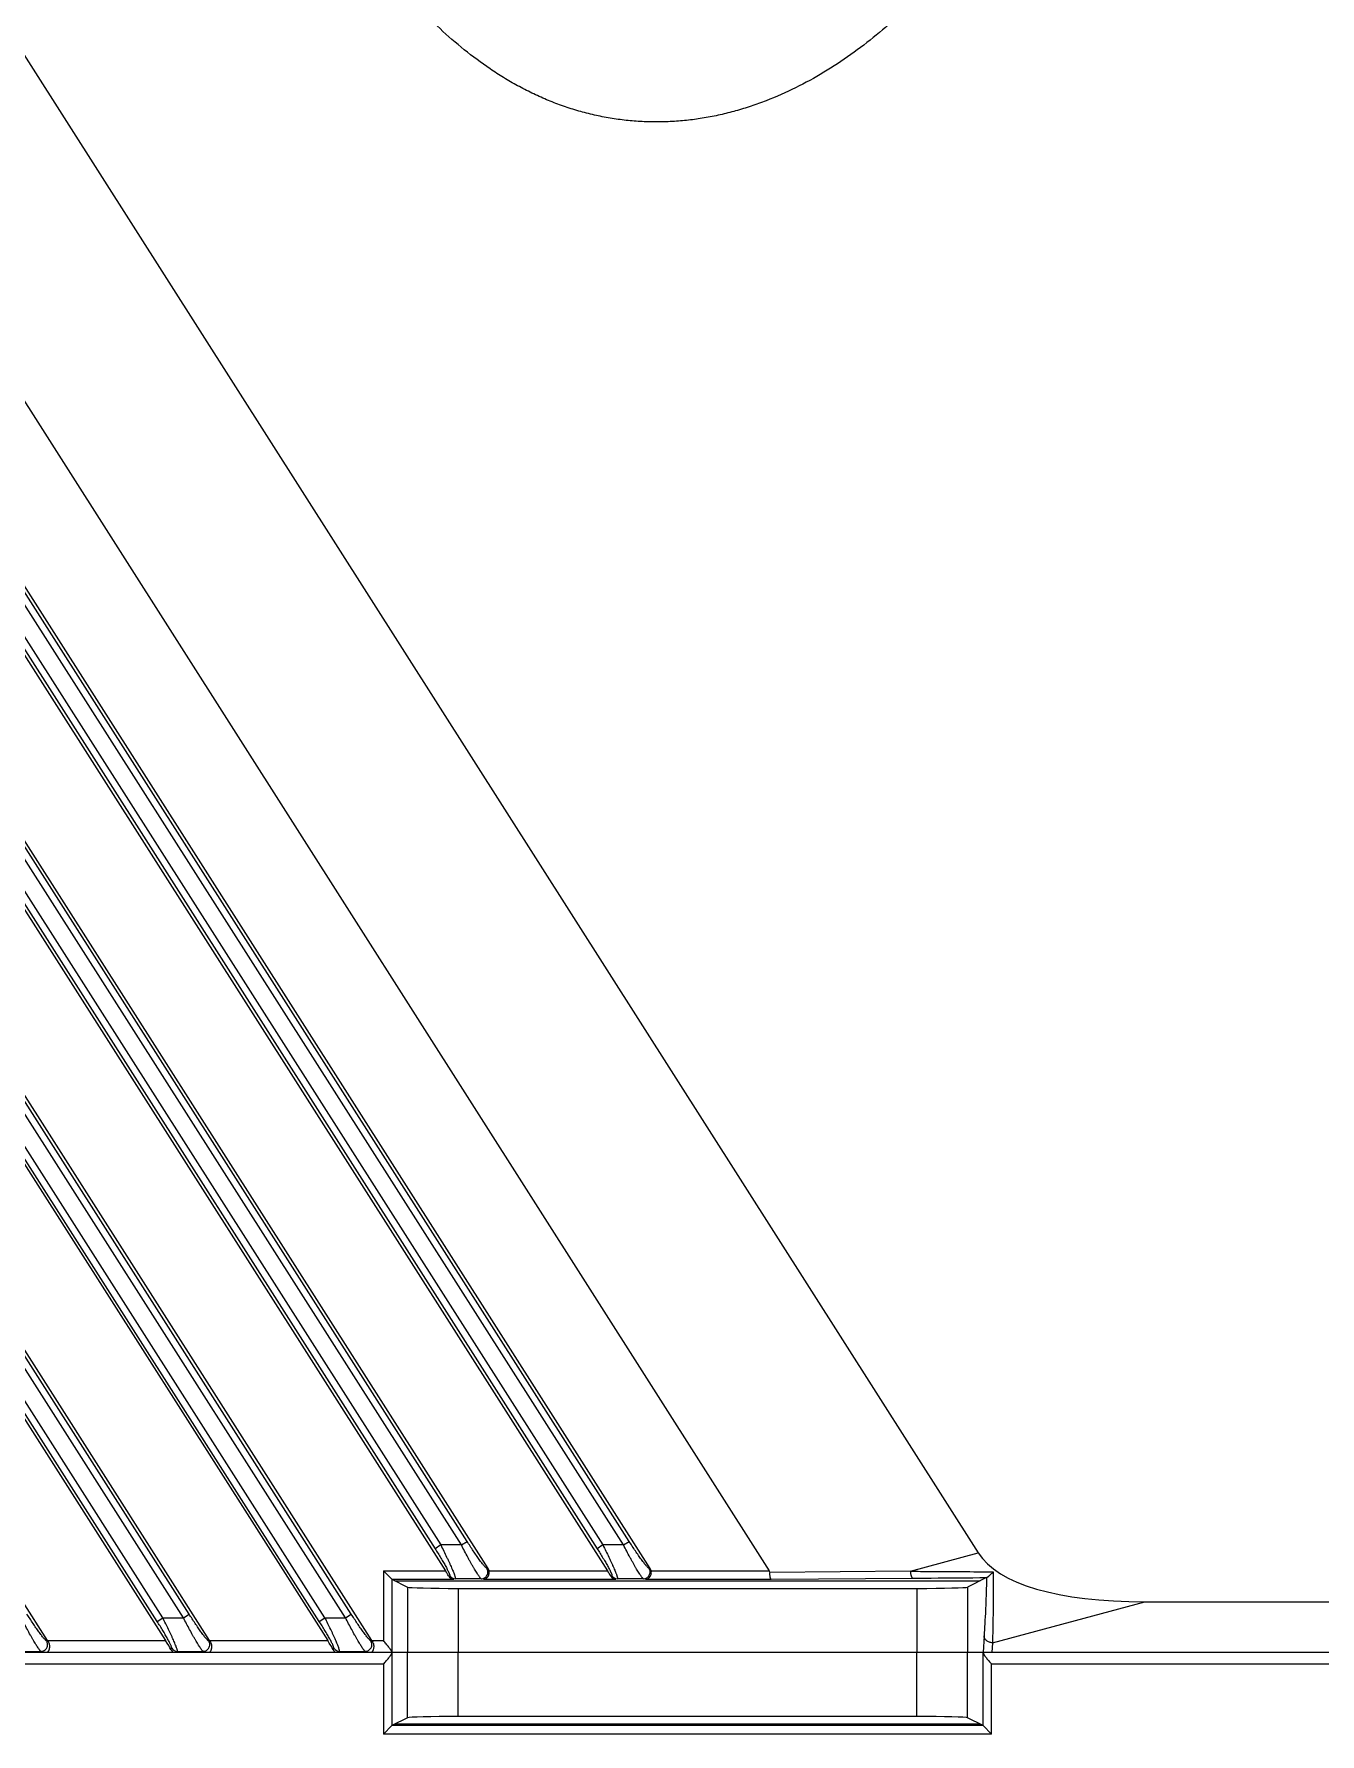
# Model space of a CAD drawing. Header units: millimetres. Extents: x 562 to 17351, y 2396 to 6995.
# Drawn here: x 12289.6 to 12365.8, y 4201.4 to 4302.1 of the extents above; entities that cross this region are included whole.
import ezdxf

# ---------------------------------------------------------------- set-up
doc = ezdxf.new("R2010")
doc.units = ezdxf.units.MM

# ---------------------------------------------------------------- blocks, each defined once
blk = doc.blocks.new('DTGCNV')
at = {"color": 7, "linetype": 'Continuous'}
for p, q in [((13316.62, 5010.2), (12716.62, 5010.2)), ((12888.6, 5010.16), (12888.6, 5005.86)), ((12889.53, 5006.33), (12889.53, 5010.2)), ((12892.53, 5006.4), (12892.53, 5010.2)), ((12919.71, 5006.4), (12919.71, 5010.2)), ((12922.71, 5006.33), (12922.71, 5010.2)), ((12923.63, 5005.86), (12923.63, 5010.16)), ((12888.1, 5009.5), (12854.04, 5009.5)), ((12888.1, 5009.5), (12888.1, 5005.36)), ((12924.13, 5005.36), (12924.13, 5009.5)), ((13062.48, 5009.5), (12924.13, 5009.5)), ((12889.53, 5006.33), (12888.6, 5005.86)), ((12919.71, 5006.4), (12892.53, 5006.4)), ((12923.63, 5005.86), (12922.71, 5006.33)), ((12888.6, 5005.86), (12888.1, 5005.36)), ((12924.13, 5005.36), (12888.1, 5005.36)), ((12923.63, 5005.86), (12888.6, 5005.86)), ((12923.46, 5005.95), (12888.78, 5005.95)), ((12924.13, 5005.36), (12923.63, 5005.86)), ((12719.01, 4978.83), (12910.96, 4677.53)), ((12735.19, 4973.91), (12923.33, 4678.59)), ((12903.91, 4677.66), (12717.35, 4970.49)), ((12902.32, 4679.06), (12718.67, 4967.34)), ((12902.66, 4679.27), (12719.01, 4967.55)), ((12717.32, 4966.45), (12901.38, 4677.53)), ((12718.33, 4965.21), (12900.77, 4678.84)), ((12718.67, 4965.42), (12901.1, 4679.06)), ((12894.31, 4677.66), (12717.35, 4955.42)), ((12892.72, 4679.06), (12718.67, 4952.26)), ((12893.06, 4679.27), (12719.01, 4952.48)), ((12717.32, 4951.38), (12891.78, 4677.53)), ((12718.33, 4950.13), (12891.16, 4678.84)), ((12718.67, 4950.35), (12891.5, 4679.06)), ((12887.42, 4673.4), (12717.35, 4940.34)), ((12885.86, 4674.75), (12718.67, 4937.19)), ((12886.2, 4674.96), (12719.01, 4937.4)), ((12717.32, 4936.3), (12884.81, 4673.4)), ((12884.3, 4674.53), (12718.33, 4935.06)), ((12884.64, 4674.75), (12718.67, 4935.27)), ((12877.81, 4673.4), (12717.35, 4925.27)), ((12876.26, 4674.75), (12718.67, 4922.11)), ((12876.59, 4674.96), (12719.01, 4922.32)), ((12717.32, 4921.23), (12875.2, 4673.4)), ((12874.7, 4674.53), (12718.33, 4919.98)), ((12875.04, 4674.75), (12718.67, 4920.19)), ((12868.21, 4673.4), (12717.35, 4910.19)), ((12891.5, 4679.06), (12891.16, 4678.84)), ((12892.72, 4679.06), (12891.5, 4679.06)), ((12892.72, 4679.06), (12893.06, 4679.27)), ((12901.1, 4679.06), (12900.77, 4678.84)), ((12902.32, 4679.06), (12901.1, 4679.06)), ((12902.32, 4679.06), (12902.66, 4679.27)), ((12919.32, 4677.51), (12923.33, 4678.59)), ((12888.1, 4677.53), (12888.6, 4677.03)), ((12888.1, 4677.53), (12891.78, 4677.53)), ((12888.1, 4677.53), (12888.1, 4673.4)), ((12888.6, 4677.03), (12889.53, 4676.57)), ((12888.6, 4677.03), (12892.27, 4677.03)), ((12888.6, 4677.03), (12888.6, 4672.73)), ((12888.78, 4676.94), (12923.46, 4676.94)), ((12891.96, 4677.23), (12892.02, 4677.24)), ((12892.36, 4677.06), (12892.27, 4677.03)), ((12893.9, 4677.06), (12892.36, 4677.06)), ((12894.03, 4677.03), (12893.9, 4677.06)), ((12894.03, 4677.03), (12901.87, 4677.03)), ((12894.31, 4677.66), (12894.24, 4677.67)), ((12894.36, 4677.53), (12901.38, 4677.53)), ((12901.56, 4677.23), (12901.62, 4677.24)), ((12901.96, 4677.06), (12901.87, 4677.03)), ((12903.5, 4677.06), (12901.96, 4677.06)), ((12903.63, 4677.03), (12903.5, 4677.06)), ((12903.63, 4677.03), (12911.07, 4677.03)), ((12903.91, 4677.66), (12903.84, 4677.67)), ((12903.96, 4677.53), (12910.96, 4677.53)), ((12919.32, 4677.51), (12910.99, 4677.44)), ((12911.07, 4677.03), (12919.46, 4677.1)), ((12923.83, 4677.13), (12922.71, 4676.57)), ((12889.53, 4676.57), (12889.53, 4672.7)), ((12892.53, 4676.49), (12919.71, 4676.49)), ((12892.53, 4676.49), (12892.53, 4672.7)), ((12919.71, 4676.49), (12919.71, 4672.7)), ((12922.71, 4676.57), (12922.71, 4672.7)), ((12876.26, 4674.75), (12876.59, 4674.96)), ((12885.86, 4674.75), (12886.2, 4674.96)), ((12924.18, 4673.27), (12933.2, 4675.7)), ((12933.2, 4675.7), (12953.39, 4675.7)), ((12874.7, 4674.53), (12875.04, 4674.75)), ((12875.04, 4674.75), (12876.26, 4674.75)), ((12884.3, 4674.53), (12884.64, 4674.75)), ((12884.64, 4674.75), (12885.86, 4674.75)), ((12868.26, 4673.31), (12868.16, 4673.37)), ((12868.21, 4673.4), (12875.2, 4673.4)), ((12875.52, 4672.86), (12875.56, 4672.94)), ((12877.87, 4673.31), (12877.76, 4673.37)), ((12877.81, 4673.4), (12884.81, 4673.4)), ((12885.12, 4672.86), (12885.17, 4672.94)), ((12887.47, 4673.31), (12887.36, 4673.37)), ((12887.42, 4673.4), (12888.1, 4673.4)), ((12923.68, 4673.67), (12923.62, 4672.7)), ((12924.18, 4673.27), (12924.14, 4672.7)), ((13316.62, 4672.7), (12717.12, 4672.7)), ((12866.3, 4672.76), (12867.82, 4672.76)), ((12867.93, 4672.7), (12867.82, 4672.76)), ((12875.87, 4672.7), (12875.9, 4672.76)), ((12875.9, 4672.76), (12877.42, 4672.76)), ((12877.53, 4672.7), (12877.42, 4672.76)), ((12885.47, 4672.7), (12885.5, 4672.76)), ((12885.5, 4672.76), (12887.03, 4672.76)), ((12887.14, 4672.7), (12887.03, 4672.76))]:
    blk.add_line(p, q, dxfattribs=at)
for centre, radius, start, end in [((12892.36, 4677.46), 0.399, 212.3207, 269.8089), ((12901.96, 4677.46), 0.399, 212.3207, 269.8089), ((12875.9, 4673.16), 0.402, 212.7568, 269.7432), ((12885.51, 4673.16), 0.402, 212.7568, 269.7432)]:
    blk.add_arc(centre, radius, start, end, dxfattribs=at)
for centre, major_axis, ratio, start_param, end_param in [((12888.61, 5009.5), (0, 0.7), 0.052408, 0, 0.329), ((12923.62, 5009.5), (0, 0.7), 0.052408, -0.329, 0), ((12892.53, 5006.32), (3, 0), 0.026186, 1.570796, 3.089233), ((12919.71, 5006.32), (3, 0), 0.026186, 0.05236, 1.570796), ((12888.6, 5005.36), (0, 0.5), 0.052408, 0.02618, 0.05236), ((12923.63, 5005.36), (0, 0.5), 0.052408, -0.05236, -0.02618), ((12946.56, 4685.7), (23.56, 6.35), 0.327795, -3.039123, -2.25892), ((12888.6, 4677.53), (0, 0.5), 0.052408, -3.193953, -3.167773), ((12891.73, 4677.53), (-0.321, 0.499), 0.073624, -2.273247, -1.618026), ((12893.97, 4677.44), (0.394, -0.086), 0.992492, 0.434723, 0.777592), ((12901.33, 4677.53), (-0.321, 0.499), 0.073624, -2.273247, -1.618026), ((12903.57, 4677.44), (0.394, -0.086), 0.992492, 0.434723, 0.777592), ((12909.33, 4677.53), (1.66, -0.1), 0.294337, 0.028045, 0.211555), ((12892.53, 4676.57), (3, 0), 0.026186, -3.089233, -1.570796), ((12919.71, 4676.57), (3, 0), 0.026186, -1.570796, -0.05236), ((12868.28, 4673.4), (-0.449, 0.699), 0.073624, 1.523567, 1.649478), ((12875.13, 4673.4), (-0.449, 0.699), 0.073624, -2.493847, -1.618026), ((12877.88, 4673.4), (-0.449, 0.699), 0.073624, 1.523567, 1.649478), ((12884.73, 4673.4), (-0.449, 0.699), 0.073624, -2.493847, -1.618026), ((12887.49, 4673.4), (-0.449, 0.699), 0.073624, 1.523567, 1.649478), ((12888.61, 4673.4), (0, 0.7), 0.052408, -3.470593, -3.141593)]:
    blk.add_ellipse(centre, major_axis=major_axis, ratio=ratio, start_param=start_param, end_param=end_param, dxfattribs=at)
for points, knots in [([(12888.1, 5009.5), (12888.13, 5009.53), (12888.19, 5009.59), (12888.27, 5009.69), (12888.34, 5009.78), (12888.42, 5009.87), (12888.47, 5009.95), (12888.51, 5010), (12888.54, 5010.04), (12888.56, 5010.08), (12888.58, 5010.1), (12888.59, 5010.12), (12888.6, 5010.14), (12888.6, 5010.15), (12888.6, 5010.16), (12888.6, 5010.16)], [0, 0, 0, 0, 0.152678, 0.303619, 0.450743, 0.591561, 0.722626, 0.783052, 0.839064, 0.889738, 0.93406, 0.953523, 0.971039, 0.986537, 1, 1, 1, 1]), ([(12923.63, 5010.16), (12923.63, 5010.16), (12923.64, 5010.15), (12923.64, 5010.14), (12923.65, 5010.12), (12923.66, 5010.1), (12923.67, 5010.08), (12923.7, 5010.04), (12923.72, 5010), (12923.76, 5009.95), (12923.82, 5009.87), (12923.89, 5009.78), (12923.97, 5009.69), (12924.05, 5009.59), (12924.11, 5009.53), (12924.13, 5009.5)], [0, 0, 0, 0, 0.013463, 0.028958, 0.046471, 0.065932, 0.110248, 0.160922, 0.216933, 0.277361, 0.408429, 0.549248, 0.696374, 0.84732, 1, 1, 1, 1]), ([(12929.17, 4783.28), (12928.83, 4782.75), (12928.15, 4781.68), (12927.11, 4780.08), (12926.05, 4778.49), (12924.6, 4776.41), (12923.06, 4774.38), (12921.42, 4772.45), (12920.12, 4771.05), (12918.75, 4769.72), (12917.31, 4768.47), (12915.8, 4767.31), (12914.2, 4766.26), (12912.53, 4765.34), (12911.08, 4764.7), (12909.88, 4764.27), (12908.97, 4763.99), (12908.05, 4763.75), (12907.11, 4763.57), (12906.17, 4763.44), (12905.22, 4763.36), (12904.26, 4763.33), (12903.31, 4763.36), (12902.36, 4763.44), (12901.42, 4763.58), (12900.48, 4763.77), (12899.56, 4764.01), (12898.65, 4764.31), (12897.77, 4764.65), (12896.9, 4765.05), (12896.05, 4765.48), (12895.22, 4765.96), (12894.16, 4766.65), (12892.88, 4767.6), (12891.44, 4768.85), (12890.32, 4769.98), (12889.47, 4770.92), (12888.64, 4771.89), (12887.65, 4773.13), (12886.53, 4774.67), (12885.45, 4776.24), (12884.41, 4777.84), (12883.73, 4778.91), (12883.39, 4779.44)], [0, 0, 0, 0, 0.031249, 0.062498, 0.093748, 0.124998, 0.187492, 0.218743, 0.249993, 0.281244, 0.312494, 0.343743, 0.374991, 0.406237, 0.437482, 0.453109, 0.468735, 0.484362, 0.499988, 0.515614, 0.531241, 0.546867, 0.562493, 0.578119, 0.593745, 0.609372, 0.624998, 0.640624, 0.656251, 0.671877, 0.687503, 0.70313, 0.718756, 0.750003, 0.78125, 0.8125, 0.828126, 0.843753, 0.875003, 0.906253, 0.937502, 0.968751, 1, 1, 1, 1]), ([(12891.16, 4678.84), (12891.22, 4678.75), (12891.34, 4678.57), (12891.48, 4678.33), (12891.59, 4678.15), (12891.66, 4678.02), (12891.73, 4677.9), (12891.8, 4677.78), (12891.86, 4677.67), (12891.9, 4677.58), (12891.93, 4677.52), (12891.95, 4677.48), (12891.97, 4677.44), (12891.99, 4677.4), (12892, 4677.37), (12892.01, 4677.34), (12892.02, 4677.31), (12892.03, 4677.29), (12892.03, 4677.27), (12892.03, 4677.26), (12892.03, 4677.26), (12892.03, 4677.25), (12892.03, 4677.25), (12892.02, 4677.25), (12892.02, 4677.25), (12892.02, 4677.24)], [0, 0, 0, 0, 0.181438, 0.358605, 0.444098, 0.526615, 0.605384, 0.679551, 0.74819, 0.810312, 0.838612, 0.864901, 0.889059, 0.910969, 0.930526, 0.94764, 0.962243, 0.974296, 0.98381, 0.987648, 0.99091, 0.993649, 0.995962, 0.998006, 1, 1, 1, 1]), ([(12891.5, 4679.06), (12891.56, 4678.94), (12891.68, 4678.7), (12891.82, 4678.4), (12891.93, 4678.17), (12892.01, 4678.01), (12892.08, 4677.85), (12892.14, 4677.71), (12892.2, 4677.57), (12892.24, 4677.47), (12892.28, 4677.39), (12892.3, 4677.34), (12892.31, 4677.29), (12892.33, 4677.24), (12892.34, 4677.2), (12892.35, 4677.17), (12892.36, 4677.14), (12892.36, 4677.11), (12892.37, 4677.09), (12892.37, 4677.08), (12892.37, 4677.07), (12892.36, 4677.07), (12892.36, 4677.06), (12892.36, 4677.06), (12892.36, 4677.06), (12892.36, 4677.06)], [0, 0, 0, 0, 0.184726, 0.364404, 0.450654, 0.53352, 0.612205, 0.685869, 0.753643, 0.814644, 0.842334, 0.868009, 0.891573, 0.912933, 0.932009, 0.94873, 0.963045, 0.974919, 0.984358, 0.988185, 0.991438, 0.994155, 0.996399, 0.998285, 1, 1, 1, 1]), ([(12893.9, 4677.06), (12893.9, 4677.06), (12893.89, 4677.06), (12893.89, 4677.06), (12893.88, 4677.07), (12893.87, 4677.08), (12893.86, 4677.09), (12893.84, 4677.11), (12893.82, 4677.14), (12893.78, 4677.18), (12893.74, 4677.25), (12893.68, 4677.34), (12893.61, 4677.45), (12893.53, 4677.57), (12893.45, 4677.7), (12893.37, 4677.85), (12893.28, 4678), (12893.19, 4678.17), (12893.07, 4678.4), (12892.91, 4678.69), (12892.78, 4678.94), (12892.72, 4679.06)], [0, 0, 0, 0, 0.002443, 0.00539, 0.00888, 0.012933, 0.022763, 0.034902, 0.049322, 0.065972, 0.105666, 0.15334, 0.20827, 0.269706, 0.336901, 0.409127, 0.485683, 0.565896, 0.649126, 0.822164, 1, 1, 1, 1]), ([(12894.24, 4677.67), (12894.23, 4677.67), (12894.23, 4677.67), (12894.22, 4677.68), (12894.21, 4677.69), (12894.19, 4677.7), (12894.17, 4677.72), (12894.15, 4677.74), (12894.11, 4677.78), (12894.07, 4677.83), (12894, 4677.91), (12893.93, 4678), (12893.86, 4678.09), (12893.78, 4678.2), (12893.7, 4678.32), (12893.58, 4678.49), (12893.42, 4678.71), (12893.24, 4678.99), (12893.12, 4679.18), (12893.06, 4679.27)], [0, 0, 0, 0, 0.002893, 0.006322, 0.014899, 0.025845, 0.039152, 0.054766, 0.072609, 0.114587, 0.164252, 0.220735, 0.283185, 0.350804, 0.422853, 0.498652, 0.659054, 0.827524, 1, 1, 1, 1]), ([(12900.77, 4678.84), (12900.83, 4678.75), (12900.94, 4678.57), (12901.08, 4678.33), (12901.19, 4678.15), (12901.27, 4678.02), (12901.34, 4677.9), (12901.4, 4677.78), (12901.46, 4677.67), (12901.51, 4677.58), (12901.54, 4677.52), (12901.56, 4677.48), (12901.58, 4677.44), (12901.59, 4677.4), (12901.61, 4677.37), (12901.62, 4677.34), (12901.63, 4677.31), (12901.63, 4677.29), (12901.63, 4677.27), (12901.63, 4677.26), (12901.63, 4677.26), (12901.63, 4677.25), (12901.63, 4677.25), (12901.63, 4677.25), (12901.63, 4677.25), (12901.62, 4677.24)], [0, 0, 0, 0, 0.181438, 0.358605, 0.444098, 0.526615, 0.605384, 0.679551, 0.74819, 0.810312, 0.838612, 0.864901, 0.889059, 0.910969, 0.930526, 0.94764, 0.962243, 0.974296, 0.98381, 0.987648, 0.99091, 0.993649, 0.995962, 0.998006, 1, 1, 1, 1]), ([(12901.1, 4679.06), (12901.16, 4678.94), (12901.28, 4678.7), (12901.43, 4678.4), (12901.54, 4678.17), (12901.61, 4678.01), (12901.68, 4677.85), (12901.75, 4677.71), (12901.81, 4677.57), (12901.85, 4677.47), (12901.88, 4677.39), (12901.9, 4677.34), (12901.92, 4677.29), (12901.93, 4677.24), (12901.94, 4677.2), (12901.95, 4677.17), (12901.96, 4677.14), (12901.97, 4677.11), (12901.97, 4677.09), (12901.97, 4677.08), (12901.97, 4677.07), (12901.97, 4677.07), (12901.97, 4677.06), (12901.96, 4677.06), (12901.96, 4677.06), (12901.96, 4677.06)], [0, 0, 0, 0, 0.184726, 0.364404, 0.450654, 0.53352, 0.612205, 0.685869, 0.753643, 0.814644, 0.842334, 0.868009, 0.891573, 0.912933, 0.932009, 0.94873, 0.963045, 0.974919, 0.984358, 0.988185, 0.991438, 0.994155, 0.996399, 0.998285, 1, 1, 1, 1]), ([(12903.5, 4677.06), (12903.5, 4677.06), (12903.5, 4677.06), (12903.49, 4677.06), (12903.49, 4677.07), (12903.48, 4677.08), (12903.46, 4677.09), (12903.44, 4677.11), (12903.42, 4677.14), (12903.39, 4677.18), (12903.34, 4677.25), (12903.28, 4677.34), (12903.21, 4677.45), (12903.14, 4677.57), (12903.06, 4677.7), (12902.97, 4677.85), (12902.89, 4678), (12902.8, 4678.17), (12902.67, 4678.4), (12902.51, 4678.69), (12902.39, 4678.94), (12902.32, 4679.06)], [0, 0, 0, 0, 0.002443, 0.00539, 0.00888, 0.012933, 0.022763, 0.034902, 0.049322, 0.065972, 0.105666, 0.15334, 0.20827, 0.269706, 0.336901, 0.409127, 0.485683, 0.565896, 0.649126, 0.822164, 1, 1, 1, 1]), ([(12903.84, 4677.67), (12903.84, 4677.67), (12903.83, 4677.67), (12903.83, 4677.68), (12903.81, 4677.69), (12903.8, 4677.7), (12903.78, 4677.72), (12903.75, 4677.74), (12903.72, 4677.78), (12903.67, 4677.83), (12903.61, 4677.91), (12903.54, 4678), (12903.46, 4678.09), (12903.38, 4678.2), (12903.3, 4678.32), (12903.18, 4678.49), (12903.03, 4678.71), (12902.84, 4678.99), (12902.72, 4679.18), (12902.66, 4679.27)], [0, 0, 0, 0, 0.002893, 0.006322, 0.014899, 0.025845, 0.039152, 0.054766, 0.072609, 0.114587, 0.164252, 0.220735, 0.283185, 0.350804, 0.422853, 0.498652, 0.659054, 0.827524, 1, 1, 1, 1]), ([(12891.96, 4677.23), (12891.98, 4677.2), (12892.02, 4677.14), (12892.1, 4677.08), (12892.18, 4677.04), (12892.24, 4677.03), (12892.27, 4677.03)], [0, 0, 0, 0, 0.280934, 0.535713, 0.772708, 1, 1, 1, 1]), ([(12893.9, 4677.06), (12893.94, 4677.06), (12894.01, 4677.07), (12894.1, 4677.11), (12894.19, 4677.18), (12894.25, 4677.26), (12894.29, 4677.36), (12894.3, 4677.47), (12894.28, 4677.58), (12894.25, 4677.64), (12894.24, 4677.67)], [0, 0, 0, 0, 0.124488, 0.249166, 0.374099, 0.499253, 0.624543, 0.749843, 0.875021, 1, 1, 1, 1]), ([(12894.03, 4677.03), (12894.05, 4677.03), (12894.09, 4677.04), (12894.16, 4677.06), (12894.22, 4677.1), (12894.27, 4677.15), (12894.3, 4677.2), (12894.33, 4677.25), (12894.36, 4677.32), (12894.37, 4677.43), (12894.37, 4677.5), (12894.36, 4677.53)], [0, 0, 0, 0, 0.098793, 0.200838, 0.308654, 0.424788, 0.486837, 0.551839, 0.69107, 0.841979, 1, 1, 1, 1]), ([(12901.56, 4677.23), (12901.58, 4677.2), (12901.62, 4677.14), (12901.7, 4677.08), (12901.78, 4677.04), (12901.84, 4677.03), (12901.87, 4677.03)], [0, 0, 0, 0, 0.280934, 0.535713, 0.772708, 1, 1, 1, 1]), ([(12903.5, 4677.06), (12903.54, 4677.06), (12903.61, 4677.07), (12903.71, 4677.11), (12903.79, 4677.18), (12903.86, 4677.26), (12903.89, 4677.36), (12903.91, 4677.47), (12903.89, 4677.58), (12903.86, 4677.64), (12903.84, 4677.67)], [0, 0, 0, 0, 0.124488, 0.249166, 0.374099, 0.499253, 0.624543, 0.749843, 0.875021, 1, 1, 1, 1]), ([(12903.63, 4677.03), (12903.65, 4677.03), (12903.7, 4677.04), (12903.76, 4677.06), (12903.83, 4677.1), (12903.87, 4677.15), (12903.9, 4677.2), (12903.93, 4677.25), (12903.96, 4677.32), (12903.98, 4677.43), (12903.97, 4677.5), (12903.96, 4677.53)], [0, 0, 0, 0, 0.098793, 0.200838, 0.308654, 0.424788, 0.486837, 0.551839, 0.69107, 0.841979, 1, 1, 1, 1]), ([(12911.07, 4677.03), (12911.06, 4677.03), (12911.06, 4677.03), (12911.06, 4677.04), (12911.05, 4677.04), (12911.05, 4677.05), (12911.04, 4677.07), (12911.03, 4677.08), (12911.03, 4677.1), (12911.02, 4677.13), (12911.02, 4677.16), (12911.01, 4677.21), (12911, 4677.28), (12911, 4677.36), (12910.99, 4677.41), (12910.99, 4677.44)], [0, 0, 0, 0, 0.016551, 0.026538, 0.037992, 0.065827, 0.100718, 0.142844, 0.192139, 0.248419, 0.311386, 0.455854, 0.62189, 0.804989, 1, 1, 1, 1]), ([(12919.32, 4677.51), (12919.32, 4677.48), (12919.32, 4677.43), (12919.33, 4677.35), (12919.35, 4677.28), (12919.36, 4677.23), (12919.38, 4677.19), (12919.39, 4677.17), (12919.4, 4677.15), (12919.41, 4677.13), (12919.42, 4677.12), (12919.43, 4677.11), (12919.45, 4677.1), (12919.45, 4677.1), (12919.46, 4677.1)], [0, 0, 0, 0, 0.181895, 0.353814, 0.511354, 0.650824, 0.712868, 0.769421, 0.820355, 0.865671, 0.905581, 0.940591, 0.971598, 1, 1, 1, 1]), ([(12919.32, 4677.51), (12919.72, 4677.5), (12921.36, 4677.49), (12922.99, 4677.48), (12924.22, 4677.47)], [0, 0, 0, 0, 0.248786, 1, 1, 1, 1]), ([(12919.46, 4677.1), (12919.82, 4677.1), (12921.28, 4677.11), (12922.74, 4677.12), (12923.84, 4677.13)], [0, 0, 0, 0, 0.248958, 1, 1, 1, 1]), ([(12923.83, 4677.13), (12923.82, 4676.8), (12923.81, 4676.16), (12923.77, 4675.25), (12923.73, 4674.43), (12923.7, 4673.91), (12923.68, 4673.67)], [0, 0, 0, 0, 0.286263, 0.550578, 0.789491, 1, 1, 1, 1]), ([(12923.83, 4677.13), (12923.83, 4677.13), (12923.83, 4677.13), (12923.84, 4677.13), (12923.84, 4677.13)], [0, 0, 0, 0, 0.382899, 1, 1, 1, 1]), ([(12923.84, 4677.13), (12923.84, 4677.13), (12923.84, 4677.13), (12923.85, 4677.14), (12923.86, 4677.14), (12923.88, 4677.15), (12923.9, 4677.17), (12923.92, 4677.18), (12923.94, 4677.2), (12923.96, 4677.22), (12924, 4677.25), (12924.04, 4677.29), (12924.1, 4677.35), (12924.16, 4677.4), (12924.2, 4677.44), (12924.22, 4677.47)], [0, 0, 0, 0, 0.008865, 0.019998, 0.048829, 0.085738, 0.129809, 0.180206, 0.236182, 0.297108, 0.362453, 0.504598, 0.659652, 0.825423, 1, 1, 1, 1]), ([(12924.22, 4677.47), (12924.22, 4677.06), (12924.22, 4676.29), (12924.22, 4675.18), (12924.2, 4674.18), (12924.19, 4673.56), (12924.18, 4673.27)], [0, 0, 0, 0, 0.288225, 0.553971, 0.792558, 1, 1, 1, 1]), ([(12868.16, 4673.37), (12868.15, 4673.37), (12868.14, 4673.38), (12868.12, 4673.39), (12868.1, 4673.41), (12868.08, 4673.43), (12868.06, 4673.46), (12868.02, 4673.5), (12867.97, 4673.55), (12867.91, 4673.63), (12867.84, 4673.72), (12867.77, 4673.82), (12867.69, 4673.92), (12867.61, 4674.04), (12867.49, 4674.2), (12867.35, 4674.42), (12867.17, 4674.69), (12867.05, 4674.87), (12866.99, 4674.96)], [0, 0, 0, 0, 0.008615, 0.019455, 0.032505, 0.047714, 0.065009, 0.084305, 0.128526, 0.179599, 0.236742, 0.299202, 0.366274, 0.437309, 0.511707, 0.668418, 0.832402, 1, 1, 1, 1]), ([(12877.76, 4673.37), (12877.75, 4673.37), (12877.74, 4673.38), (12877.73, 4673.39), (12877.71, 4673.41), (12877.69, 4673.43), (12877.66, 4673.46), (12877.63, 4673.5), (12877.58, 4673.55), (12877.51, 4673.63), (12877.45, 4673.72), (12877.37, 4673.82), (12877.29, 4673.92), (12877.21, 4674.04), (12877.1, 4674.2), (12876.95, 4674.42), (12876.77, 4674.69), (12876.65, 4674.87), (12876.59, 4674.96)], [0, 0, 0, 0, 0.008615, 0.019455, 0.032505, 0.047714, 0.065009, 0.084305, 0.128526, 0.179599, 0.236742, 0.299202, 0.366274, 0.437309, 0.511707, 0.668418, 0.832402, 1, 1, 1, 1]), ([(12887.36, 4673.37), (12887.36, 4673.37), (12887.35, 4673.38), (12887.33, 4673.39), (12887.31, 4673.41), (12887.29, 4673.43), (12887.27, 4673.46), (12887.23, 4673.5), (12887.18, 4673.55), (12887.12, 4673.63), (12887.05, 4673.72), (12886.98, 4673.82), (12886.9, 4673.92), (12886.82, 4674.04), (12886.7, 4674.2), (12886.55, 4674.42), (12886.38, 4674.69), (12886.26, 4674.87), (12886.2, 4674.96)], [0, 0, 0, 0, 0.008615, 0.019455, 0.032505, 0.047714, 0.065009, 0.084305, 0.128526, 0.179599, 0.236742, 0.299202, 0.366274, 0.437309, 0.511707, 0.668418, 0.832402, 1, 1, 1, 1]), ([(12867.82, 4672.76), (12867.81, 4672.76), (12867.8, 4672.77), (12867.79, 4672.78), (12867.77, 4672.81), (12867.75, 4672.83), (12867.73, 4672.86), (12867.69, 4672.91), (12867.64, 4672.98), (12867.58, 4673.07), (12867.51, 4673.18), (12867.44, 4673.3), (12867.36, 4673.44), (12867.28, 4673.58), (12867.16, 4673.78), (12867.01, 4674.06), (12866.83, 4674.4), (12866.71, 4674.63), (12866.65, 4674.75)], [0, 0, 0, 0, 0.007664, 0.017477, 0.029447, 0.043543, 0.059716, 0.077906, 0.120046, 0.169342, 0.22513, 0.286734, 0.353486, 0.424739, 0.49987, 0.659399, 0.827544, 1, 1, 1, 1]), ([(12875.56, 4672.94), (12875.57, 4672.94), (12875.57, 4672.95), (12875.57, 4672.96), (12875.57, 4672.97), (12875.56, 4672.98), (12875.56, 4673), (12875.55, 4673.03), (12875.54, 4673.05), (12875.53, 4673.09), (12875.51, 4673.14), (12875.47, 4673.2), (12875.43, 4673.29), (12875.38, 4673.4), (12875.32, 4673.5), (12875.25, 4673.62), (12875.16, 4673.79), (12875.03, 4674), (12874.87, 4674.27), (12874.76, 4674.44), (12874.7, 4674.53)], [0, 0, 0, 0, 0.005131, 0.008428, 0.012271, 0.021684, 0.033464, 0.047622, 0.064124, 0.082905, 0.10389, 0.152077, 0.207846, 0.270293, 0.338506, 0.411613, 0.488798, 0.652475, 0.824325, 1, 1, 1, 1]), ([(12875.9, 4672.76), (12875.9, 4672.76), (12875.9, 4672.76), (12875.9, 4672.77), (12875.9, 4672.78), (12875.9, 4672.8), (12875.9, 4672.83), (12875.89, 4672.86), (12875.87, 4672.91), (12875.85, 4672.98), (12875.82, 4673.07), (12875.77, 4673.18), (12875.72, 4673.31), (12875.66, 4673.44), (12875.6, 4673.59), (12875.53, 4673.74), (12875.45, 4673.9), (12875.35, 4674.12), (12875.21, 4674.4), (12875.09, 4674.63), (12875.04, 4674.75)], [0, 0, 0, 0, 0.002337, 0.005141, 0.012309, 0.021692, 0.033343, 0.047262, 0.063422, 0.102249, 0.149298, 0.203902, 0.265312, 0.332745, 0.405412, 0.48254, 0.563386, 0.647245, 0.821366, 1, 1, 1, 1]), ([(12877.42, 4672.76), (12877.42, 4672.76), (12877.41, 4672.77), (12877.39, 4672.78), (12877.37, 4672.81), (12877.35, 4672.83), (12877.33, 4672.86), (12877.3, 4672.91), (12877.25, 4672.98), (12877.19, 4673.07), (12877.12, 4673.18), (12877.04, 4673.3), (12876.97, 4673.44), (12876.88, 4673.58), (12876.77, 4673.78), (12876.62, 4674.06), (12876.44, 4674.4), (12876.32, 4674.63), (12876.26, 4674.75)], [0, 0, 0, 0, 0.007664, 0.017477, 0.029447, 0.043543, 0.059716, 0.077906, 0.120046, 0.169342, 0.22513, 0.286734, 0.353486, 0.424739, 0.49987, 0.659399, 0.827544, 1, 1, 1, 1]), ([(12885.17, 4672.94), (12885.17, 4672.94), (12885.17, 4672.95), (12885.17, 4672.96), (12885.17, 4672.97), (12885.17, 4672.98), (12885.16, 4673), (12885.15, 4673.03), (12885.14, 4673.05), (12885.13, 4673.09), (12885.11, 4673.14), (12885.08, 4673.2), (12885.03, 4673.29), (12884.98, 4673.4), (12884.92, 4673.5), (12884.86, 4673.62), (12884.76, 4673.79), (12884.64, 4674), (12884.47, 4674.27), (12884.36, 4674.44), (12884.3, 4674.53)], [0, 0, 0, 0, 0.005131, 0.008428, 0.012271, 0.021684, 0.033464, 0.047622, 0.064124, 0.082905, 0.10389, 0.152077, 0.207846, 0.270293, 0.338506, 0.411613, 0.488798, 0.652475, 0.824325, 1, 1, 1, 1]), ([(12885.5, 4672.76), (12885.5, 4672.76), (12885.51, 4672.76), (12885.51, 4672.77), (12885.51, 4672.78), (12885.5, 4672.8), (12885.5, 4672.83), (12885.49, 4672.86), (12885.48, 4672.91), (12885.45, 4672.98), (12885.42, 4673.07), (12885.38, 4673.18), (12885.32, 4673.31), (12885.27, 4673.44), (12885.2, 4673.59), (12885.13, 4673.74), (12885.06, 4673.9), (12884.95, 4674.12), (12884.81, 4674.4), (12884.7, 4674.63), (12884.64, 4674.75)], [0, 0, 0, 0, 0.002337, 0.005141, 0.012309, 0.021692, 0.033343, 0.047262, 0.063422, 0.102249, 0.149298, 0.203902, 0.265312, 0.332745, 0.405412, 0.48254, 0.563386, 0.647245, 0.821366, 1, 1, 1, 1]), ([(12887.03, 4672.76), (12887.02, 4672.76), (12887.01, 4672.77), (12887, 4672.78), (12886.98, 4672.81), (12886.96, 4672.83), (12886.93, 4672.86), (12886.9, 4672.91), (12886.85, 4672.98), (12886.79, 4673.07), (12886.72, 4673.18), (12886.65, 4673.3), (12886.57, 4673.44), (12886.49, 4673.58), (12886.37, 4673.78), (12886.22, 4674.06), (12886.04, 4674.4), (12885.92, 4674.63), (12885.86, 4674.75)], [0, 0, 0, 0, 0.007664, 0.017477, 0.029447, 0.043543, 0.059716, 0.077906, 0.120046, 0.169342, 0.22513, 0.286734, 0.353486, 0.424739, 0.49987, 0.659399, 0.827544, 1, 1, 1, 1]), ([(12867.82, 4672.76), (12867.85, 4672.76), (12867.92, 4672.77), (12868.02, 4672.81), (12868.11, 4672.88), (12868.17, 4672.96), (12868.21, 4673.06), (12868.22, 4673.17), (12868.2, 4673.27), (12868.17, 4673.34), (12868.16, 4673.37)], [0, 0, 0, 0, 0.124309, 0.249137, 0.374435, 0.5, 0.625565, 0.750863, 0.875691, 1, 1, 1, 1]), ([(12868.25, 4672.7), (12868.25, 4672.7), (12868.25, 4672.7), (12868.24, 4672.7), (12868.24, 4672.7), (12868.24, 4672.7), (12868.23, 4672.7), (12868.23, 4672.71), (12868.23, 4672.71), (12868.23, 4672.72), (12868.24, 4672.72), (12868.24, 4672.73), (12868.25, 4672.74), (12868.25, 4672.76), (12868.26, 4672.77), (12868.27, 4672.78), (12868.28, 4672.81), (12868.3, 4672.84), (12868.31, 4672.88), (12868.32, 4672.92), (12868.33, 4672.97), (12868.34, 4673.02), (12868.34, 4673.08), (12868.33, 4673.14), (12868.32, 4673.2), (12868.3, 4673.25), (12868.28, 4673.29), (12868.26, 4673.31)], [0, 0, 0, 0, 0.012577, 0.017811, 0.022415, 0.026524, 0.030371, 0.038422, 0.043171, 0.048577, 0.06156, 0.077442, 0.095999, 0.116978, 0.140127, 0.165209, 0.192065, 0.250601, 0.315018, 0.384942, 0.460136, 0.540384, 0.625394, 0.714676, 0.807485, 0.902935, 1, 1, 1, 1]), ([(12875.52, 4672.86), (12875.53, 4672.85), (12875.54, 4672.82), (12875.56, 4672.79), (12875.58, 4672.77), (12875.59, 4672.75), (12875.6, 4672.74), (12875.61, 4672.73), (12875.62, 4672.72), (12875.62, 4672.72), (12875.63, 4672.71), (12875.63, 4672.71), (12875.63, 4672.7), (12875.63, 4672.7), (12875.63, 4672.7), (12875.63, 4672.7), (12875.62, 4672.7), (12875.62, 4672.7), (12875.62, 4672.7)], [0, 0, 0, 0, 0.204317, 0.392896, 0.563403, 0.640806, 0.712092, 0.776327, 0.832529, 0.879525, 0.916233, 0.930591, 0.942394, 0.959733, 0.967501, 0.976309, 0.987004, 1, 1, 1, 1]), ([(12877.42, 4672.76), (12877.46, 4672.76), (12877.53, 4672.77), (12877.63, 4672.81), (12877.71, 4672.88), (12877.77, 4672.96), (12877.81, 4673.06), (12877.82, 4673.17), (12877.81, 4673.27), (12877.78, 4673.34), (12877.76, 4673.37)], [0, 0, 0, 0, 0.124309, 0.249137, 0.374435, 0.5, 0.625565, 0.750863, 0.875691, 1, 1, 1, 1]), ([(12877.86, 4672.7), (12877.85, 4672.7), (12877.85, 4672.7), (12877.85, 4672.7), (12877.84, 4672.7), (12877.84, 4672.7), (12877.84, 4672.7), (12877.84, 4672.71), (12877.84, 4672.71), (12877.84, 4672.72), (12877.84, 4672.72), (12877.85, 4672.73), (12877.85, 4672.74), (12877.86, 4672.76), (12877.87, 4672.77), (12877.87, 4672.78), (12877.89, 4672.81), (12877.9, 4672.84), (12877.92, 4672.88), (12877.93, 4672.92), (12877.94, 4672.97), (12877.94, 4673.02), (12877.94, 4673.08), (12877.94, 4673.14), (12877.92, 4673.2), (12877.9, 4673.25), (12877.88, 4673.29), (12877.87, 4673.31)], [0, 0, 0, 0, 0.012577, 0.017811, 0.022415, 0.026524, 0.030371, 0.038422, 0.043171, 0.048577, 0.06156, 0.077442, 0.095999, 0.116978, 0.140127, 0.165209, 0.192065, 0.250601, 0.315018, 0.384942, 0.460136, 0.540384, 0.625394, 0.714676, 0.807485, 0.902935, 1, 1, 1, 1]), ([(12885.12, 4672.86), (12885.13, 4672.85), (12885.14, 4672.82), (12885.16, 4672.79), (12885.18, 4672.77), (12885.2, 4672.75), (12885.21, 4672.74), (12885.21, 4672.73), (12885.22, 4672.72), (12885.23, 4672.72), (12885.23, 4672.71), (12885.23, 4672.71), (12885.23, 4672.7), (12885.23, 4672.7), (12885.23, 4672.7), (12885.23, 4672.7), (12885.23, 4672.7), (12885.23, 4672.7), (12885.23, 4672.7)], [0, 0, 0, 0, 0.204317, 0.392896, 0.563403, 0.640806, 0.712092, 0.776327, 0.832529, 0.879525, 0.916233, 0.930591, 0.942394, 0.959733, 0.967501, 0.976309, 0.987004, 1, 1, 1, 1]), ([(12887.03, 4672.76), (12887.06, 4672.76), (12887.13, 4672.77), (12887.23, 4672.81), (12887.31, 4672.88), (12887.38, 4672.96), (12887.42, 4673.06), (12887.43, 4673.17), (12887.41, 4673.27), (12887.38, 4673.34), (12887.36, 4673.37)], [0, 0, 0, 0, 0.124309, 0.249137, 0.374435, 0.5, 0.625565, 0.750863, 0.875691, 1, 1, 1, 1]), ([(12887.46, 4672.7), (12887.46, 4672.7), (12887.45, 4672.7), (12887.45, 4672.7), (12887.45, 4672.7), (12887.44, 4672.7), (12887.44, 4672.7), (12887.44, 4672.71), (12887.44, 4672.71), (12887.44, 4672.72), (12887.45, 4672.72), (12887.45, 4672.73), (12887.46, 4672.74), (12887.46, 4672.76), (12887.47, 4672.77), (12887.48, 4672.78), (12887.49, 4672.81), (12887.5, 4672.84), (12887.52, 4672.88), (12887.53, 4672.92), (12887.54, 4672.97), (12887.55, 4673.02), (12887.55, 4673.08), (12887.54, 4673.14), (12887.53, 4673.2), (12887.5, 4673.25), (12887.48, 4673.29), (12887.47, 4673.31)], [0, 0, 0, 0, 0.012577, 0.017811, 0.022415, 0.026524, 0.030371, 0.038422, 0.043171, 0.048577, 0.06156, 0.077442, 0.095999, 0.116978, 0.140127, 0.165209, 0.192065, 0.250601, 0.315018, 0.384942, 0.460136, 0.540384, 0.625394, 0.714676, 0.807485, 0.902935, 1, 1, 1, 1]), ([(12888.6, 4672.73), (12888.6, 4672.74), (12888.6, 4672.75), (12888.6, 4672.76), (12888.59, 4672.77), (12888.58, 4672.79), (12888.56, 4672.82), (12888.54, 4672.85), (12888.51, 4672.89), (12888.47, 4672.95), (12888.42, 4673.02), (12888.34, 4673.11), (12888.27, 4673.2), (12888.19, 4673.3), (12888.13, 4673.36), (12888.1, 4673.4)], [0, 0, 0, 0, 0.013463, 0.028958, 0.046471, 0.065932, 0.110248, 0.160922, 0.216933, 0.277361, 0.408429, 0.549248, 0.696374, 0.84732, 1, 1, 1, 1]), ([(12924.18, 4673.27), (12924.15, 4673.27), (12924.09, 4673.27), (12924, 4673.3), (12923.91, 4673.34), (12923.84, 4673.39), (12923.77, 4673.45), (12923.72, 4673.51), (12923.69, 4673.59), (12923.69, 4673.64), (12923.68, 4673.67)], [0, 0, 0, 0, 0.137044, 0.272804, 0.405608, 0.534122, 0.657537, 0.775737, 0.889404, 1, 1, 1, 1])]:
    blk.add_open_spline(points, degree=3, knots=knots, dxfattribs=at)
blk = doc.blocks.new('*U61')
blk.add_blockref('DTGCNV', (-13016.62, -4845.2))
blk = doc.blocks.new('*U62')
at = {"color": 0, "linetype": 'ByBlock', "lineweight": -2, "transparency": 16777216}
for p in [(0, 337.5), (0, 0)]:
    blk.add_blockref('*U61', p, dxfattribs=at)

msp = doc.modelspace()

# ---------------------------------------------------------------- block references
msp.add_blockref('*U62', (12438.816, 4041.217))

doc.saveas('drawing.dxf')
